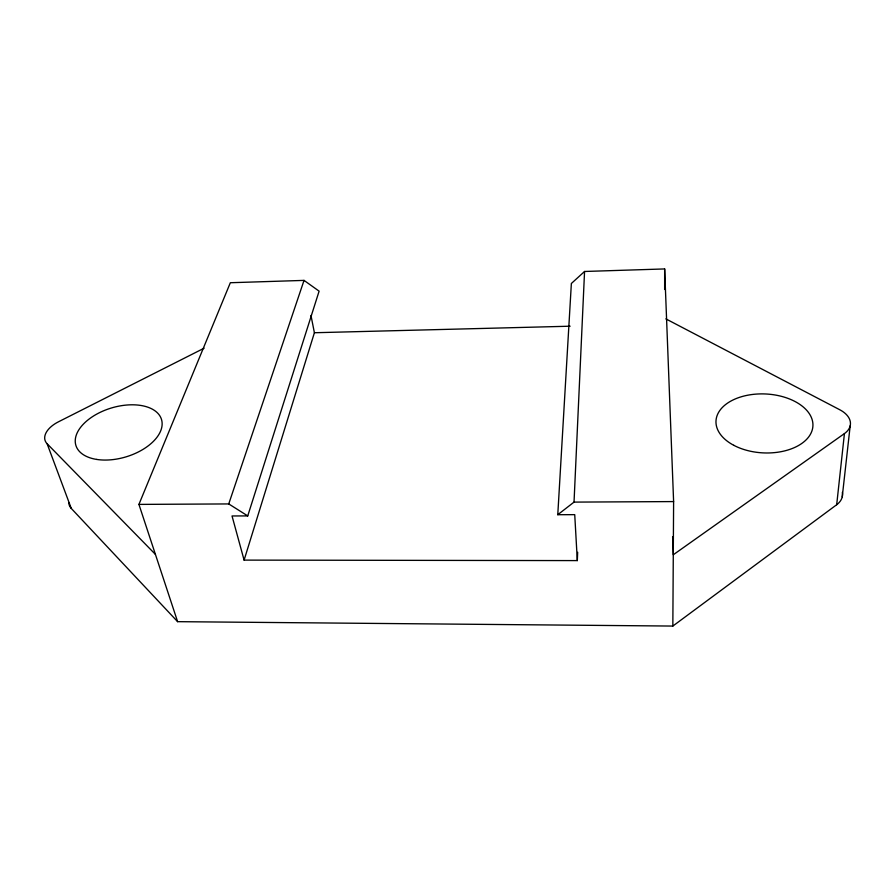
<?xml version="1.0" encoding="UTF-8"?>
<svg xmlns="http://www.w3.org/2000/svg" width="895" height="895" viewBox="0 0 895 895"><rect width="100%" height="100%" fill="white"/><g stroke="black" fill="none" stroke-linecap="round" stroke-linejoin="round"><path stroke-width="1.34" d="M664.638 289.477L664.649 268.936L584.558 271.476L571.368 283.48L557.775 514.714L574.735 514.659L577.32 560.594L244.1 560.113L232.029 515.967L247.736 515.912L319.112 291.155L304.031 280.392L230.339 282.73L138.926 504.4L177.613 621.667L672.839 626.064L836.691 504.724A26.727 16.994 5.8 0 0 842.34 492.418M672.839 626.064L673.611 501.58L664.649 268.936M577.32 560.594L577.667 552.26M557.775 514.714L574.031 502.106L584.558 271.476M836.691 504.724L844.432 433.583A27.913 16.714 4.5 0 0 839.812 409.776L665.858 318.877M842.24 496.882L850.183 425.83M244.1 560.113L314.402 332.739L310.979 315.465M138.926 504.4L228.74 503.93L304.031 280.392M844.432 433.583L673.275 554.777L672.615 536.687M204.127 348.189L58.432 421.825A25.328 14.141 -17.8 0 0 47.122 443.752L71.264 508.416L177.613 621.667M314.402 332.739L570.137 326.205M574.031 502.106L673.611 501.58M228.74 503.93L247.736 515.912M47.122 443.752L155.417 554.385M71.264 508.416A24.344 14.488 -18.8 0 1 68.781 502.61M733.766 445.296A48.52 29.479 2.9 0 0 812.302 429.723A48.52 29.479 2.9 0 0 747.314 395.288A48.52 29.479 2.9 0 0 733.766 445.296M96.671 459.426A44.728 25.508 -16.8 0 0 162.14 424.051A44.728 25.508 -16.8 0 0 97.264 413.826A44.728 25.508 -16.8 0 0 96.671 459.426"/></g></svg>
